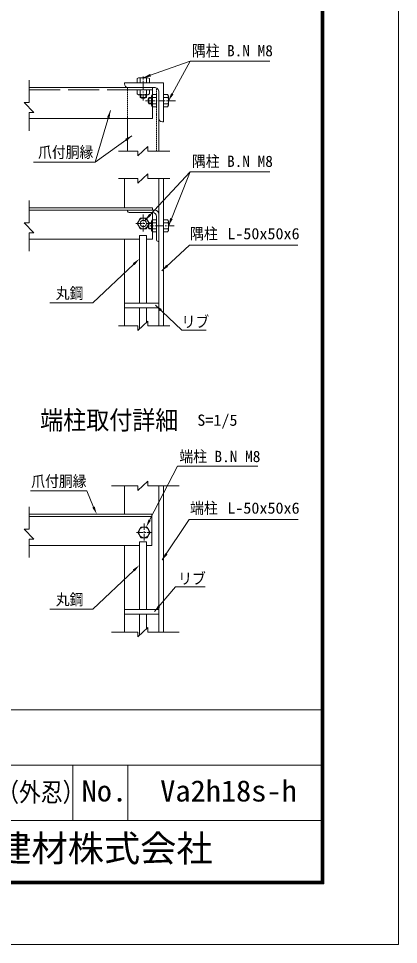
# Model space of a CAD drawing. Units: millimetres, scale not verified, with parts at other scales. Extents: x -4455 to 4455, y -3150 to 3150.
# Drawn here: x 2995 to 4455, y -3150 to 410 of the extents above; entities that cross this region are included whole.
import ezdxf
from ezdxf.enums import TextEntityAlignment as Align

# ---------------------------------------------------------------- set-up
doc = ezdxf.new("R2010")
doc.units = ezdxf.units.MM
doc.header["$LTSCALE"] = 20
for name, pattern in [('DASHED', [7.5, 6, -1.5]), ('USER1', [2, 1.25, -0.25, 0.25, -0.25]), ('USER2', [0.375, 0.25, -0.125])]:
    doc.linetypes.add(name, pattern=pattern)
for name, color, linetype, lineweight in [('0-4_7詳細', 7, 'Continuous', 18), ('0-6_0', 1, 'Continuous', 18), ('0-E_D-TTL', 7, 'Continuous', 18)]:
    doc.layers.add(name, color=color, linetype=linetype, lineweight=lineweight)
doc.layers.add('0-D_D-TTL-TXT', color=7, linetype='Continuous')
doc.styles.add('ＭＳ ゴシック', font='')
doc.styles.get('ＭＳ ゴシック').set_extended_font_data('MS Gothic')

# ---------------------------------------------------------------- blocks, each defined once
blk = doc.blocks.new('50X6')
at = {"layer": '0-6_0', "color": 7}
for p, q in [((0, 1000), (30, 1000)), ((0, 1000), (0, 0)), ((120, 240), (120, 910)), ((0, 0), (1000, 0)), ((240, 120), (910, 120)), ((1000, 0), (1000, 30))]:
    blk.add_line(p, q, dxfattribs=at)
for centre, radius, start, end in [((30, 910), 90, 0, 90), ((240, 240), 120, 180, 270.0001), ((910, 30), 90, 0, 90.0001)]:
    blk.add_arc(centre, radius, start, end, dxfattribs=at)

msp = doc.modelspace()

# ---------------------------------------------------------------- linework, layer by layer
at = {"layer": '0-4_7詳細'}
for p, q in [((3653.87, 245.94), (3571.92, 95.79)), ((3456.01, 182.23), (3450.25, 178.9)), ((3450.25, 178.9), (3450.25, 163.03)), ((3456.01, 182.23), (3491.53, 182.23)), ((3461.77, 180.17), (3461.77, 163.03)), ((3485.77, 180.17), (3485.77, 163.03)), ((3491.53, 182.23), (3497.29, 178.9)), ((3497.29, 178.9), (3497.29, 163.03)), ((3034.85, 145.03), (3506.77, 145.03)), ((3509.77, 145.03), (3401.77, 145.03)), ((3509.77, 25.03), (3509.77, 145.03)), ((3450.25, 136.03), (3497.29, 136.03)), ((3450.25, 120.15), (3450.25, 136.03)), ((3456.01, 116.83), (3450.25, 120.15)), ((3456.01, 116.83), (3491.53, 116.83)), ((3461.77, 118.89), (3461.77, 136.03)), ((3461.77, 116.83), (3461.77, 106.17)), ((3485.77, 118.89), (3485.77, 136.03)), ((3485.77, 116.83), (3485.77, 106.17)), ((3505.57, 76.27), (3505.57, 111.79)), ((3524.77, 70.51), (3524.77, 117.55)), ((3567.64, 117.55), (3551.77, 117.55)), ((3551.77, 70.51), (3551.77, 117.55)), ((3570.97, 111.79), (3567.64, 117.55)), ((3570.97, 76.27), (3570.97, 111.79)), ((3461.77, 106.17), (3485.77, 106.17)), ((3494.91, 82.03), (3494.91, 106.03)), ((3505.57, 106.03), (3494.91, 106.03)), ((3505.57, 82.03), (3494.91, 82.03)), ((3505.57, 76.27), (3508.89, 70.51)), ((3507.62, 106.03), (3524.77, 106.03)), ((3507.62, 82.03), (3524.77, 82.03)), ((3568.91, 106.03), (3551.77, 106.03)), ((3568.91, 82.03), (3551.77, 82.03)), ((3570.97, 76.27), (3567.64, 70.51)), ((3508.89, 70.51), (3524.77, 70.51)), ((3567.64, 70.51), (3551.77, 70.51)), ((3034.85, 25.03), (3509.77, 25.03)), ((3413.77, -99.7), (3413.77, 25.03)), ((3533.77, -99.7), (3533.77, 34.03)), ((3289.56, -142.21), (3430.09, -40.96)), ((3401.77, -318.18), (3401.77, -204.99)), ((3533.77, -772.03), (3533.77, -204.99)), ((3551.77, -772.03), (3551.77, -204.99)), ((3653.87, -179.41), (3571.71, -385.32)), ((3034.85, -318.18), (3506.77, -318.18)), ((3509.77, -318.18), (3401.77, -318.18)), ((3424.27, -318.18), (3424.47, -318.18)), ((3509.77, -327.18), (3509.77, -318.18)), ((3034.85, -327.18), (3506.77, -327.18)), ((3518.77, -327.18), (3413.77, -327.18)), ((3413.77, -327.18), (3413.77, -330.18)), ((3509.77, -336.18), (3419.77, -336.18)), ((3509.77, -438.18), (3509.77, -336.18)), ((3524.77, -441.18), (3524.77, -351.18)), ((3533.77, -447.18), (3533.77, -342.18)), ((3494.91, -399.18), (3494.91, -375.18)), ((3505.57, -375.18), (3494.91, -375.18)), ((3505.57, -404.94), (3505.57, -369.42)), ((3507.62, -375.18), (3524.77, -375.18)), ((3524.77, -410.7), (3524.77, -363.66)), ((3567.64, -363.66), (3551.77, -363.66)), ((3551.77, -410.7), (3551.77, -363.66)), ((3568.91, -375.18), (3551.77, -375.18)), ((3570.97, -369.42), (3567.64, -363.66)), ((3570.97, -404.94), (3570.97, -369.42)), ((3459.08, -684.67), (3459.08, -424.24)), ((3459.08, -424.24), (3486.08, -424.24)), ((3486.08, -684.67), (3486.08, -424.24)), ((3505.57, -399.18), (3494.91, -399.18)), ((3505.57, -404.94), (3508.89, -410.7)), ((3507.62, -399.18), (3524.77, -399.18)), ((3508.89, -410.7), (3524.77, -410.7)), ((3568.91, -399.18), (3551.77, -399.18)), ((3567.64, -410.7), (3551.77, -410.7)), ((3570.97, -404.94), (3567.64, -410.7)), ((3034.85, -438.18), (3459.08, -438.18)), ((3401.77, -772.03), (3401.77, -438.18)), ((3486.08, -438.18), (3509.77, -438.18)), ((3533.77, -447.18), (3530.77, -447.18)), ((3533.77, -684.67), (3401.77, -684.67)), ((3533.77, -702.67), (3401.77, -702.67)), ((3459.08, -783.87), (3459.08, -702.67)), ((3486.08, -758.8), (3486.08, -702.67)), ((3401.77, -1495.73), (3401.77, -1386.98)), ((3533.77, -1949.58), (3533.77, -1386.98)), ((3551.77, -1949.58), (3551.77, -1386.98)), ((3034.85, -1495.73), (3506.77, -1495.73)), ((3034.85, -1504.73), (3506.77, -1504.73)), ((3506.77, -1495.73), (3401.77, -1495.73)), ((3424.27, -1495.73), (3424.47, -1495.73)), ((3506.77, -1615.73), (3506.77, -1495.73)), ((3459.08, -1862.21), (3459.08, -1601.79)), ((3459.08, -1601.79), (3486.08, -1601.79)), ((3486.08, -1862.21), (3486.08, -1601.79)), ((3034.85, -1615.73), (3459.08, -1615.73)), ((3401.77, -1949.58), (3401.77, -1615.73)), ((3486.08, -1615.73), (3506.77, -1615.73)), ((3533.77, -1862.21), (3401.77, -1862.21)), ((3533.77, -1880.21), (3401.77, -1880.21)), ((3459.08, -1961.42), (3459.08, -1880.21)), ((3486.08, -1936.35), (3486.08, -1880.21))]:
    msp.add_line(p, q, dxfattribs=at)
at = {"layer": '0-4_7詳細', "color": 1, "linetype": 'USER1'}
for p, q in [((3473.77, 94.93), (3473.77, 187.29)), ((3597.77, 94.03), (3481.32, 94.03)), ((3473.77, -343.99), (3473.77, -413.38)), ((3445.2, -378.18), (3502.33, -378.18)), ((3592.86, -387.18), (3500.5, -387.18)), ((3448.2, -1565.73), (3505.33, -1565.73)), ((3476.77, -1531.54), (3476.77, -1600.93))]:
    msp.add_line(p, q, dxfattribs=at)
at = {"layer": '0-4_7詳細', "color": 4}
for p, q in [((3034.85, 87.47), (3034.85, 173.05)), ((3016.85, 87.47), (3052.85, 48.69)), ((3034.85, 87.47), (3016.85, 87.47)), ((3034.85, 48.69), (3034.85, -21.5)), ((3034.85, 48.69), (3052.85, 48.69)), ((3452.44, -99.7), (3378.22, -99.7)), ((3452.44, -117.7), (3491.22, -81.7)), ((3452.44, -99.7), (3452.44, -117.7)), ((3491.22, -99.7), (3491.22, -81.7)), ((3491.22, -99.7), (3575.9, -99.7)), ((3452.44, -204.99), (3378.22, -204.99)), ((3452.44, -222.99), (3491.22, -186.99)), ((3452.44, -204.99), (3452.44, -222.99)), ((3491.22, -204.99), (3491.22, -186.99)), ((3491.22, -204.99), (3575.9, -204.99)), ((3034.85, -375.74), (3034.85, -290.16)), ((3016.85, -375.74), (3052.85, -414.52)), ((3034.85, -375.74), (3016.85, -375.74)), ((3034.85, -414.52), (3034.85, -484.71)), ((3034.85, -414.52), (3052.85, -414.52)), ((3452.44, -772.03), (3378.22, -772.03)), ((3452.44, -790.03), (3491.22, -754.03)), ((3452.44, -772.03), (3452.44, -790.03)), ((3491.22, -772.03), (3491.22, -754.03)), ((3491.22, -772.03), (3575.9, -772.03)), ((3452.44, -1386.98), (3351.99, -1386.98)), ((3452.44, -1404.98), (3491.22, -1368.98)), ((3452.44, -1386.98), (3452.44, -1404.98)), ((3491.22, -1386.98), (3491.22, -1368.98)), ((3491.22, -1386.98), (3612.27, -1386.98)), ((3034.85, -1553.29), (3034.85, -1467.71)), ((3016.85, -1553.29), (3052.85, -1592.06)), ((3034.85, -1553.29), (3016.85, -1553.29)), ((3034.85, -1592.06), (3034.85, -1662.25)), ((3034.85, -1592.06), (3052.85, -1592.06)), ((3452.44, -1949.58), (3351.99, -1949.58)), ((3452.44, -1967.58), (3491.22, -1931.58)), ((3452.44, -1949.58), (3452.44, -1967.58)), ((3491.22, -1949.58), (3491.22, -1931.58)), ((3491.22, -1949.58), (3612.27, -1949.58))]:
    msp.add_line(p, q, dxfattribs=at)
at = {"layer": '0-4_7詳細', "color": 1, "linetype": 'USER2'}
for p, q in [((3413.77, 25.03), (3413.77, 145.11)), ((3524.77, -99.7), (3524.77, 142.62))]:
    msp.add_line(p, q, dxfattribs=at)
at = {"layer": '0-4_7詳細', "color": 3, "linetype": 'DASHED'}
msp.add_line((3034.85, 136.03), (3509.77, 136.03), dxfattribs=at)
at = {"layer": '0-4_7詳細', "color": 1}
for p, q in [((3464.17, 116.83), (3464.17, 104.96)), ((3483.37, 116.83), (3483.37, 104.96)), ((3505.57, 103.63), (3493.69, 103.63)), ((3505.57, 84.43), (3493.69, 84.43)), ((3505.57, -377.58), (3493.69, -377.58)), ((3505.57, -396.78), (3493.69, -396.78)), ((3437.22, -534.78), (3279.52, -682.97)), ((3114.78, -682.97), (3279.52, -682.97)), ((3498.42, -1518.44), (3605.97, -1310.64)), ((3605.97, -1310.64), (3914.45, -1310.64)), ((3040.68, -1405.94), (3257.62, -1405.94)), ((3282.68, -1468.45), (3257.62, -1405.94)), ((3437.22, -1712.33), (3279.52, -1860.52)), ((3114.78, -1860.52), (3279.52, -1860.52))]:
    msp.add_line(p, q, dxfattribs=at)
at = {"layer": '0-4_7詳細'}
for points in [[(3959.68, 245.94), (3653.87, 245.94), (3475.65, 182.9)], [(3491.53, 116.83), (3497.29, 120.15), (3497.29, 136.03)], [(3505.57, 111.79), (3508.89, 117.55), (3524.77, 117.55)], [(3051.56, -142.21), (3289.56, -142.21), (3347.37, 55.66)], [(3959.68, -179.41), (3653.87, -179.41), (3481.46, -364.96)], [(3505.57, -369.42), (3508.89, -363.66), (3524.77, -363.66)], [(4067.92, -461.36), (3652.09, -461.36), (3545.17, -559.78)], [(3716.23, -787.66), (3622.31, -787.66), (3521.48, -692.52)]]:
    msp.add_lwpolyline(points, dxfattribs=at)
at = {"layer": '0-4_7詳細', "color": 3}
for points in [[(3497.29, -378.18), (3485.53, -357.81), (3462.01, -357.81), (3450.25, -378.18), (3462.01, -398.55), (3485.53, -398.55)], [(3500.29, -1565.73), (3488.53, -1545.36), (3465.01, -1545.36), (3453.25, -1565.73), (3465.01, -1586.1), (3488.53, -1586.1)]]:
    msp.add_lwpolyline(points, close=True, dxfattribs=at)
at = {"layer": '0-4_7詳細', "color": 1}
for points in [[(4069.5, -1515.78), (3650.03, -1515.78), (3547.12, -1671.61)], [(3711.83, -1775.1), (3597.99, -1775.1), (3517.3, -1870.53)]]:
    msp.add_lwpolyline(points, dxfattribs=at)
at = {"layer": '0-4_7詳細', "color": 3}
for centre, radius in [((3473.77, -378.18), 20.4), ((3473.77, -378.18), 12), ((3476.77, -1565.73), 20.4)]:
    msp.add_circle(centre, radius, dxfattribs=at)
at = {"layer": '0-4_7詳細'}
for centre, radius, start, end in [((3456.01, 173.14), 9.09, 50.6618, 90), ((3473.77, 146.23), 36, 70.52878, 109.47122), ((3491.53, 173.14), 9.09, 90, 129.3382), ((3456.01, 125.92), 9.09, 270, 309.3382), ((3473.77, 152.83), 36, 250.52878, 289.47122), ((3491.53, 125.92), 9.09, 230.6618, 270), ((3514.65, 111.79), 9.09, 180, 219.3382), ((3561.88, 111.79), 9.09, 320.6618, 0), ((3473.77, 126.95), 24, 240, 300), ((3515.69, 94.03), 24, 150, 210), ((3514.65, 76.27), 9.09, 140.6618, 180), ((3541.57, 94.03), 36, 160.52878, 199.47122), ((3534.97, 94.03), 36, 340.52878, 19.47122), ((3561.88, 76.27), 9.09, 0, 39.3382), ((3419.77, -330.18), 6, 180, 270), ((3509.77, -351.18), 15, 0, 90), ((3518.77, -342.18), 15, 0, 90), ((3515.69, -387.18), 24, 150, 210), ((3514.65, -369.42), 9.09, 180, 219.3382), ((3541.57, -387.18), 36, 160.52878, 199.47122), ((3561.88, -369.42), 9.09, 320.6618, 0), ((3534.97, -387.18), 36, 340.52878, 19.47122), ((3514.65, -404.94), 9.09, 140.6618, 180), ((3561.88, -404.94), 9.09, 0, 39.3382), ((3530.77, -441.18), 6, 180, 270)]:
    msp.add_arc(centre, radius, start, end, dxfattribs=at)
for points in [[(3473.77, 182.23), (3500.31, 197.15), (3503.79, 187.32)], [(3570.97, 94.03), (3580.76, 122.86), (3589.91, 117.87)], [(3347.93, 57.58), (3344.52, 27.32), (3334.52, 30.24)], [(3431.71, -39.79), (3410.41, -61.55), (3404.32, -53.1)], [(3480.09, -366.42), (3496.7, -340.9), (3504.33, -347.99)], [(3570.97, -387.18), (3577.24, -357.39), (3586.92, -361.25)], [(3543.7, -561.14), (3562.24, -536.99), (3569.3, -544.65)], [(3520.02, -691.14), (3545.42, -707.94), (3538.27, -715.52)]]:
    msp.add_solid(points, dxfattribs=at)
at = {"layer": '0-4_7詳細', "color": 1}
for points in [[(3433.79, -531.14), (3459.08, -514.24), (3440.64, -538.43)], [(3287.23, -1466.37), (3295.18, -1495.73), (3278.14, -1470.54)], [(3502.9, -1520.65), (3485.17, -1545.36), (3493.93, -1516.23)], [(3546.02, -1673.28), (3558.21, -1645.38), (3566.9, -1651.12)], [(3433.79, -1708.68), (3459.08, -1691.78), (3440.64, -1715.97)], [(3516.01, -1872.06), (3531.4, -1845.79), (3539.36, -1852.51)]]:
    msp.add_solid(points, dxfattribs=at)
at = {"layer": '0-E_D-TTL'}
for p, q in [((2248.45, -2248.64), (4157.67, -2248.64)), ((2248.45, -2460.77), (4157.67, -2460.77)), ((3203.06, -2460.77), (3203.06, -2672.91)), ((3415.2, -2460.77), (3415.2, -2672.91)), ((2248.45, -2672.91), (4157.67, -2672.91))]:
    msp.add_line(p, q, dxfattribs=at)
at = {"layer": '0-E_D-TTL', "color": 2}
msp.add_lwpolyline([(-4455.04, 3150.21), (4454.66, 3150.21), (4454.66, -3150.21), (-4455.04, -3150.21)], close=True, dxfattribs=at)
at = {"layer": '0-E_D-TTL'}
for points in [[(-4168.65, 2916.87), (4168.28, 2916.87), (4168.28, -2916.87), (-4168.65, -2916.87)], [(-4166, 2914.21), (4165.63, 2914.21), (4165.63, -2914.21), (-4166, -2914.21)], [(-4163.35, 2911.56), (4162.97, 2911.56), (4162.97, -2911.56), (-4163.35, -2911.56)], [(-4160.7, 2908.91), (4160.32, 2908.91), (4160.32, -2908.91), (-4160.7, -2908.91)], [(-4158.05, 2906.26), (4157.67, 2906.26), (4157.67, -2906.26), (-4158.05, -2906.26)]]:
    msp.add_lwpolyline(points, close=True, dxfattribs=at)

# ---------------------------------------------------------------- block references
at = {"layer": '0-4_7詳細', "xscale": 0.15, "yscale": 0.15, "rotation": 180}
msp.add_blockref('50X6', (3551.77, 163.03), dxfattribs=at)

# ---------------------------------------------------------------- texts
at = {"layer": '0-4_7詳細', "color": 3, "style": 'ＭＳ ゴシック'}
for s, width, p in [('隅柱', 0.9, (3660.9, 251.67)), ('爪付胴縁', 0.9, (3069.71, -138.49)), ('隅柱', 0.9, (3660.9, -173.68)), ('隅柱', 0.9, (3653.82, -451.84)), ('L-50x50x6', 1.05, (3796.63, -451.84)), ('丸鋼', 0.9, (3137.61, -680.8)), ('リブ', 0.9, (3621.1, -790.75)), ('S=1/5', 1.05, (3681.49, -1169)), ('端柱', 0.9, (3612.63, -1308.47)), ('爪付胴縁', 0.9, (3043.4, -1403.76)), ('端柱', 0.9, (3653.82, -1506.81)), ('L-50x50x6', 1.05, (3796.63, -1506.81)), ('リブ', 0.9, (3608.14, -1777.83)), ('丸鋼', 0.9, (3137.61, -1858.34))]:
    msp.add_text(s, height=43.26, dxfattribs=dict(at, width=width)).set_placement(p, align=Align.BOTTOM_LEFT)
for p in [(3795.71, 251.67), (3795.71, -173.68), (3747.45, -1308.47)]:
    msp.add_text('B.N M8', height=43.26, dxfattribs=at).set_placement(p, align=Align.BOTTOM_LEFT)
at = {"layer": '0-4_7詳細', "style": 'ＭＳ ゴシック', "width": 0.9}
msp.add_text('端柱取付詳細', height=72.14, dxfattribs=at).set_placement((3077.4, -1191.8), align=Align.BOTTOM_LEFT)
at = {"layer": '0-D_D-TTL-TXT', "style": 'ＭＳ ゴシック'}
for s, height, width, p in [('VA2型H1800（外忍）', 72.16, 0.85, (2495.48, -2622.26)), ('No.', 81.64, 1.05, (3237, -2624.97)), ('Va2h18s-h', 81.64, 1.05, (3538.94, -2624.97))]:
    msp.add_text(s, height=height, dxfattribs=dict(at, width=width)).set_placement(p, align=Align.BOTTOM_LEFT)
msp.add_text('JFE建材株式会社', height=102.1, dxfattribs=at).set_placement((2696.46, -2862.24), align=Align.BOTTOM_LEFT)

doc.saveas('drawing.dxf')
